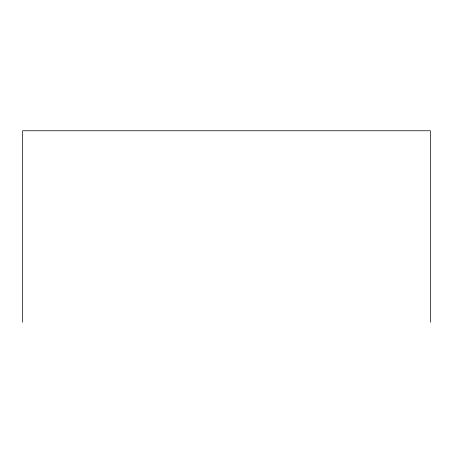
<?xml version="1.0" encoding="UTF-8"?>
<svg xmlns="http://www.w3.org/2000/svg" width="453" height="453" viewBox="0 0 453 453"><rect width="100%" height="100%" fill="white"/><g stroke="black" fill="none" stroke-linecap="round" stroke-linejoin="round"><path stroke-width="0.68" d="M430.35 322.242L430.35 130.758L22.65 130.758L22.65 322.242"/></g></svg>
